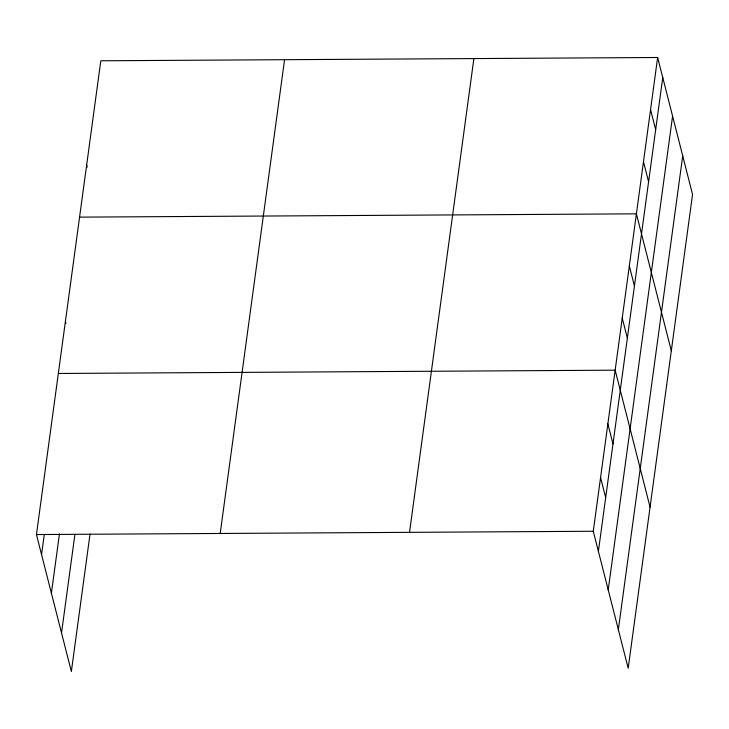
<?xml version="1.0" encoding="UTF-8"?>
<svg xmlns="http://www.w3.org/2000/svg" width="729" height="729" viewBox="0 0 729 729"><rect width="100%" height="100%" fill="white"/><g stroke="black" fill="none" stroke-linecap="round" stroke-linejoin="round"><path stroke-width="1.09" d="M90.05 533.92L71.36 671.509L36.45 534.557L100.812 60.789L657.64 57.491L692.55 194.443L628.188 668.211L593.278 531.259L657.64 57.491M41.562 554.614L44.296 534.475M51.395 593.187L59.45 533.901M61.528 632.936L74.896 534.494M220.204 533.464L284.565 59.696M409.525 532.343L473.886 58.575M598.391 551.315L662.752 77.547M608.223 589.898L672.585 116.13M618.347 629.637L682.718 155.869M79.579 217.133L636.399 213.834L671.309 350.786M58.338 373.476L615.158 370.177L650.068 507.129M36.45 534.557L593.278 531.259M650.56 109.605L655.672 129.662M643.479 161.72L648.591 181.776M629.318 265.948L634.43 286.005M622.238 318.063L627.35 338.119M607.868 423.868L612.98 443.934M600.568 477.568L605.681 497.625M86.66 165.018L87.198 167.123M65.419 321.361L65.956 323.476"/></g></svg>
